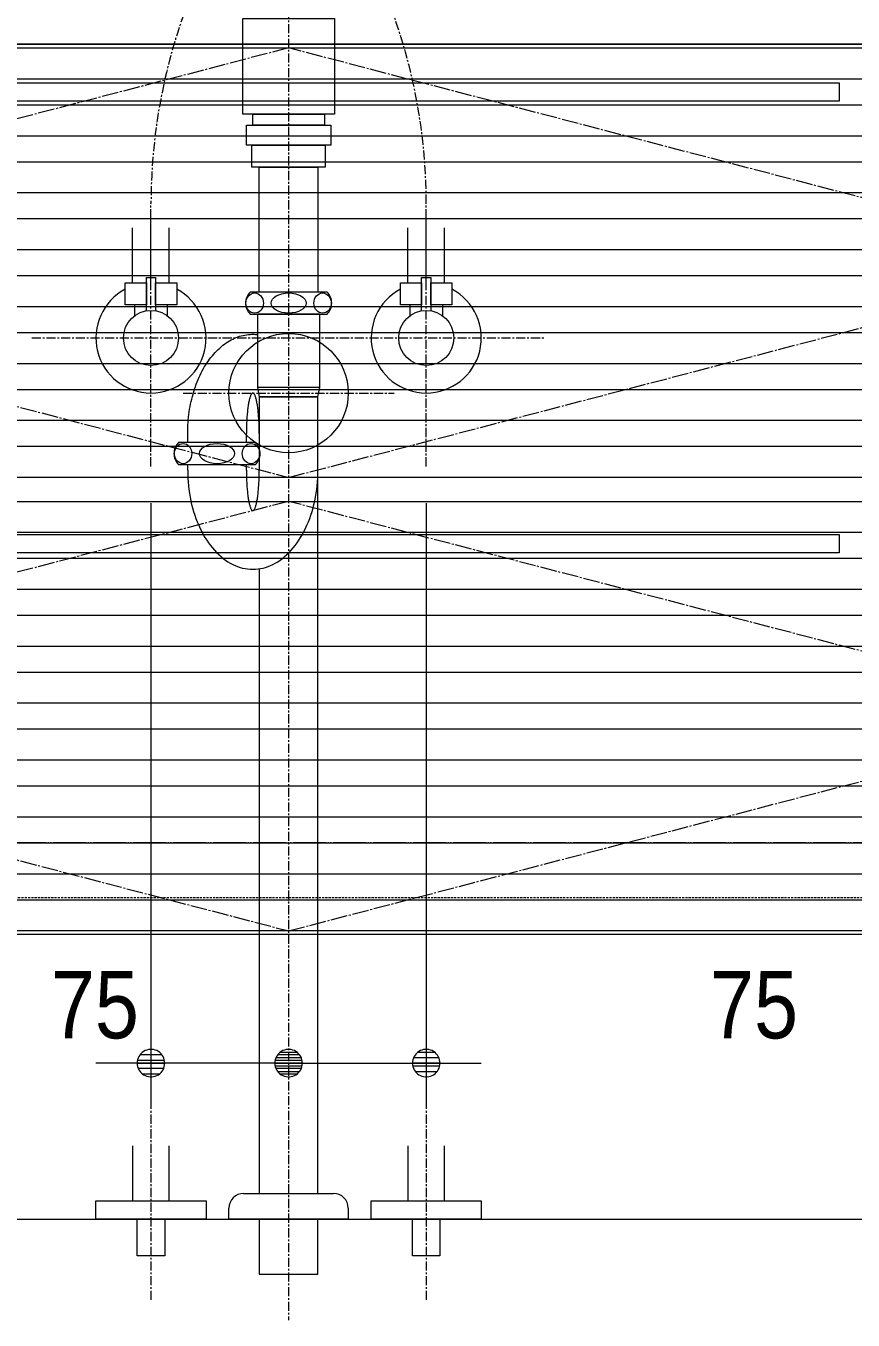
# Model space of a CAD drawing. Units: millimetres, scale not verified. Extents: x -6062 to 6062, y -3045 to 3045.
# Drawn here: x -2311 to -1860, y -2075 to -1370 of the extents above; entities that cross this region are included whole.
import ezdxf
from ezdxf.enums import TextEntityAlignment as Align

# ---------------------------------------------------------------- set-up
doc = ezdxf.new("R2010")
doc.units = ezdxf.units.MM
doc.header["$LTSCALE"] = 20
for name, pattern in [('CHAIN1', [8, 5, -1, 1, -1]), ('CHAIN2', [12, 9, -1, 1, -1]), ('DASHED1', [1.8, 1.2, -0.6]), ('LONG_DOUBLE_CHAIN', [21.8, 18, -1, 0.6, -0.6, 0.6, -1])]:
    doc.linetypes.add(name, pattern=pattern)
for name, color, linetype, lineweight in [('0-2_0', 7, 'Continuous', 9), ('0-4_2寸法-2', 7, 'Continuous', 9), ('0-6_5ボウル・キャビネット', 7, 'Continuous', 9), ('0-7_4給排水', 7, 'Continuous', 9)]:
    doc.layers.add(name, color=color, linetype=linetype, lineweight=lineweight)
doc.styles.add('ＭＳ Ｐゴシック', font='')
doc.styles.get('ＭＳ Ｐゴシック').set_extended_font_data('MS PGothic')

# ---------------------------------------------------------------- blocks, each defined once
blk = doc.blocks.new('_Dot')
at = {"layer": '0-2_0'}
for p, q in [((-10, 0), (-20, 0)), ((9.78, 2), (-9.78, 2)), ((7.99, 6), (-7.99, 6)), ((9.16, -3.98), (-9.16, -3.98)), ((6, -7.98), (-6, -7.98))]:
    blk.add_line(p, q, dxfattribs=at)
for points in [[(10, 0), (9.92, 1.25), (9.69, 2.49), (9.3, 3.68), (8.76, 4.82), (8.09, 5.88), (7.29, 6.85), (6.37, 7.71), (5.36, 8.44), (4.26, 9.05), (3.09, 9.51), (1.87, 9.82), (0.63, 9.98), (-0.63, 9.98), (-1.87, 9.82), (-3.09, 9.51), (-4.26, 9.05), (-5.36, 8.44), (-6.37, 7.71), (-7.29, 6.85), (-8.09, 5.88), (-8.76, 4.82), (-9.3, 3.68), (-9.69, 2.49), (-9.92, 1.25), (-10, 0), (0, 0)], [(-10, 0), (-9.92, -1.25), (-9.69, -2.49), (-9.3, -3.68), (-8.76, -4.82), (-8.09, -5.88), (-7.29, -6.85), (-6.37, -7.71), (-5.36, -8.44), (-4.26, -9.05), (-3.09, -9.51), (-1.87, -9.82), (-0.63, -9.98), (0.63, -9.98), (1.87, -9.82), (3.09, -9.51), (4.26, -9.05), (5.36, -8.44), (6.37, -7.71), (7.29, -6.85), (8.09, -5.88), (8.76, -4.82), (9.3, -3.68), (9.69, -2.49), (9.92, -1.25), (10, 0), (0, 0)]]:
    blk.add_lwpolyline(points, close=True, dxfattribs=at)
blk = doc.blocks.new('グループ-10')
at = {"layer": '0-7_4給排水', "linetype": 'CHAIN1'}
for p, q in [((-7600, -20020), (-7600, -41500)), ((-8750, -31400), (-6450, -31400))]:
    blk.add_line(p, q, dxfattribs=at)
at = {"layer": '0-7_4給排水'}
for p, q in [((-7180.2, -30300), (-8019.8, -30300)), ((-8019.2, -30540), (-7180.8, -30540)), ((-7260, -31340), (-7940, -31340)), ((-8700, -31940), (-8700, -31840)), ((-8060, -31940), (-8060, -31840)), ((-7960.2, -31940), (-8799.8, -31940)), ((-8799.2, -32180), (-7960.8, -32180)), ((-8700, -32240), (-8700, -32180)), ((-8060, -32240), (-8060, -32180)), ((-8250, -40306.7), (-8250, -40280))]:
    blk.add_line(p, q, dxfattribs=at)
for points in [[(-8100, -27320), (-7100, -27320), (-7100, -28360), (-8100, -28360)], [(-8060, -28480), (-7140, -28480), (-7140, -28700), (-8060, -28700)], [(-7990, -28360), (-7210, -28360), (-7210, -28480), (-7990, -28480)], [(-8000, -28700), (-7200, -28700), (-7200, -28940), (-8000, -28940)], [(-7920, -28940), (-7280, -28940), (-7280, -30300), (-7920, -30300)], [(-7920, -31440), (-7280, -31440), (-7260, -31340), (-7260, -30540), (-7940, -30540), (-7940, -31340)], [(-7920, -40400), (-7920, -41000), (-7280, -41000), (-7280, -40400)]]:
    blk.add_lwpolyline(points, close=True, dxfattribs=at)
for points in [[(-8333, -30894.4), (-8315.7, -30880.2), (-8298.2, -30866.9), (-8280.5, -30854.3), (-8262.7, -30842.5), (-8244.8, -30831.5), (-8226.7, -30821.2), (-8208.5, -30811.8), (-8190.2, -30803.2), (-8171.7, -30795.3), (-8153.1, -30788.2), (-8134.3, -30782), (-8115.4, -30776.5), (-8096.4, -30771.8), (-8077.2, -30767.9), (-8057.9, -30764.7), (-8038.5, -30762.4), (-8018.9, -30760.8), (-7999.1, -30760.1), (-7979.3, -30760.1), (-7959.6, -30760.9), (-7940, -30762.5)], [(-8700, -31840), (-8699.7, -31809.9), (-8699, -31780), (-8697.7, -31750.3), (-8695.9, -31720.8), (-8693.5, -31691.6), (-8690.7, -31662.5), (-8687.3, -31633.7), (-8683.4, -31605), (-8679, -31576.6), (-8674.1, -31548.4), (-8668.6, -31520.4), (-8662.7, -31492.6), (-8656.2, -31465), (-8649.2, -31437.7), (-8641.7, -31410.5), (-8633.6, -31383.6), (-8625.1, -31356.8), (-8616, -31330.3), (-8606.4, -31304), (-8596.3, -31278.1), (-8585.9, -31252.7), (-8575.1, -31227.9), (-8563.9, -31203.6), (-8552.3, -31180), (-8540.3, -31156.9), (-8528, -31134.4), (-8515.3, -31112.4), (-8502.2, -31091.1), (-8488.7, -31070.3), (-8474.8, -31050.1), (-8460.6, -31030.5), (-8446, -31011.5), (-8431, -30993), (-8415.6, -30975.1), (-8399.8, -30957.8), (-8383.7, -30941.1), (-8367.2, -30924.9), (-8350.3, -30909.4), (-8333, -30894.4)], [(-7987.2, -31400.3), (-7990, -31400), (-7992.8, -31400.3), (-7995.6, -31401.3), (-7998.3, -31403), (-8001, -31405.3), (-8003.7, -31408.3), (-8006.4, -31411.9), (-8009, -31416.2), (-8011.6, -31421.2), (-8014.2, -31426.9), (-8016.7, -31433.2), (-8019.2, -31440.1), (-8021.7, -31447.7), (-8024.2, -31456), (-8026.6, -31465), (-8029, -31474.4), (-8031.2, -31484.3), (-8033.4, -31494.6), (-8035.5, -31505.5), (-8037.6, -31516.8), (-8039.5, -31528.7), (-8041.4, -31541), (-8043.2, -31553.8), (-8044.9, -31567.1), (-8046.6, -31580.9), (-8048.2, -31595.1), (-8049.7, -31609.9), (-8051.1, -31625.1), (-8052.4, -31640.6), (-8053.6, -31656.2), (-8054.7, -31672), (-8055.7, -31688), (-8056.6, -31704.2), (-8057.4, -31720.6), (-8058.1, -31737.1), (-8058.7, -31753.8), (-8059.2, -31770.7), (-8059.5, -31787.7), (-8059.8, -31805)], [(-7920, -31840), (-7920.1, -31822.4), (-7920.2, -31805), (-7920.5, -31787.7), (-7920.8, -31770.7), (-7921.3, -31753.8), (-7921.9, -31737.1), (-7922.6, -31720.6), (-7923.4, -31704.2), (-7924.3, -31688), (-7925.3, -31672), (-7926.4, -31656.2), (-7927.6, -31640.6), (-7928.9, -31625.1), (-7930.3, -31609.9), (-7931.8, -31595.1), (-7933.4, -31580.9), (-7935.1, -31567.1), (-7936.8, -31553.8), (-7938.6, -31541), (-7940.5, -31528.7), (-7942.4, -31516.8), (-7944.5, -31505.5), (-7946.6, -31494.6), (-7948.8, -31484.3), (-7951, -31474.4), (-7953.4, -31465), (-7955.8, -31456), (-7958.3, -31447.7), (-7960.8, -31440.1), (-7963.3, -31433.2), (-7965.8, -31426.9), (-7968.4, -31421.2), (-7971, -31416.2), (-7973.6, -31411.9), (-7976.3, -31408.3), (-7979, -31405.3), (-7981.7, -31403), (-7984.4, -31401.3), (-7987.2, -31400.3)], [(-7920, -33315), (-7920, -40120), (-7280, -40120), (-7280, -31440), (-7920, -31440), (-7920, -32240)], [(-8059.8, -31805), (-8059.9, -31822.4), (-8060, -31840), (-8060, -31840)], [(-8700, -32240), (-8699.5, -32283.2), (-8697.9, -32325.9), (-8695.2, -32368.3), (-8691.4, -32410.1), (-8686.6, -32451.6), (-8680.7, -32492.6), (-8673.8, -32533.2), (-8665.8, -32573.3), (-8656.7, -32613), (-8646.5, -32652.3), (-8635.3, -32691.1), (-8623, -32729.5), (-8609.6, -32767.4), (-8595.2, -32804.8), (-8580, -32841), (-8564, -32876), (-8547.3, -32909.8), (-8529.8, -32942.5), (-8511.4, -32973.9), (-8492.3, -33004.1), (-8472.5, -33033.2), (-8451.8, -33061), (-8430.3, -33087.7), (-8408.1, -33113.2), (-8385.1, -33137.5), (-8361.3, -33160.6), (-8336.7, -33182.5), (-8311.8, -33202.8), (-8286.6, -33221.5), (-8261, -33238.6), (-8235.2, -33254.1), (-8209.1, -33267.9), (-8182.7, -33280.1), (-8156.1, -33290.7), (-8129.1, -33299.7), (-8101.9, -33307), (-8074.3, -33312.7), (-8046.5, -33316.7), (-8018.4, -33319.2)], [(-8060, -32240), (-8059.9, -32257.6), (-8059.8, -32275), (-8059.5, -32292.3), (-8059.2, -32309.3), (-8058.7, -32326.2), (-8058.1, -32342.9), (-8057.4, -32359.4), (-8056.6, -32375.8), (-8055.7, -32392), (-8054.7, -32408), (-8053.6, -32423.8), (-8052.4, -32439.4), (-8051.1, -32454.9), (-8049.7, -32470.1), (-8048.2, -32484.9), (-8046.6, -32499.1), (-8044.9, -32512.9), (-8043.2, -32526.2), (-8041.4, -32539), (-8039.5, -32551.3), (-8037.6, -32563.2), (-8035.5, -32574.5), (-8033.4, -32585.4), (-8031.2, -32595.7), (-8029, -32605.6), (-8026.6, -32615), (-8024.2, -32624), (-8021.7, -32632.3), (-8019.2, -32639.9), (-8016.7, -32646.8), (-8014.2, -32653.1), (-8011.6, -32658.8), (-8009, -32663.8), (-8006.4, -32668.1), (-8003.7, -32671.7), (-8001, -32674.7), (-7998.3, -32677), (-7995.6, -32678.7), (-7992.8, -32679.7)], [(-7992.8, -32679.7), (-7990, -32680), (-7987.2, -32679.7), (-7984.4, -32678.7), (-7981.7, -32677), (-7979, -32674.7), (-7976.3, -32671.7), (-7973.6, -32668.1), (-7971, -32663.8), (-7968.4, -32658.8), (-7965.8, -32653.1), (-7963.3, -32646.8), (-7960.8, -32639.9), (-7958.3, -32632.3), (-7955.8, -32624), (-7953.4, -32615), (-7951, -32605.6), (-7948.8, -32595.7), (-7946.6, -32585.4), (-7944.5, -32574.5), (-7942.4, -32563.2), (-7940.5, -32551.3), (-7938.6, -32539), (-7936.8, -32526.2), (-7935.1, -32512.9), (-7933.4, -32499.1), (-7931.8, -32484.9), (-7930.3, -32470.1), (-7928.9, -32454.9), (-7927.6, -32439.4), (-7926.4, -32423.8), (-7925.3, -32408), (-7924.3, -32392), (-7923.4, -32375.8), (-7922.6, -32359.4), (-7921.9, -32342.9), (-7921.3, -32326.2), (-7920.8, -32309.3), (-7920.5, -32292.3), (-7920.2, -32275)], [(-7920.2, -32275), (-7920.1, -32257.6), (-7920, -32240), (-7920, -32240)], [(-7282.1, -32325.9), (-7280.5, -32283.2), (-7280, -32240), (-7280, -32240)], [(-8018.4, -33319.2), (-7990, -33320), (-7961.6, -33319.2), (-7933.5, -33316.7), (-7905.7, -33312.7), (-7878.1, -33307), (-7850.9, -33299.7), (-7823.9, -33290.7), (-7797.3, -33280.1), (-7770.9, -33267.9), (-7744.8, -33254.1), (-7719, -33238.6), (-7693.4, -33221.5), (-7668.2, -33202.8), (-7643.3, -33182.5), (-7618.7, -33160.6), (-7594.9, -33137.5), (-7571.9, -33113.2), (-7549.7, -33087.7), (-7528.2, -33061), (-7507.5, -33033.2), (-7487.7, -33004.1), (-7468.6, -32973.9), (-7450.2, -32942.5), (-7432.7, -32909.8), (-7416, -32876), (-7400, -32841), (-7384.8, -32804.8), (-7370.4, -32767.4), (-7357, -32729.5), (-7344.7, -32691.1), (-7333.5, -32652.3), (-7323.3, -32613), (-7314.2, -32573.3), (-7306.2, -32533.2), (-7299.3, -32492.6), (-7293.4, -32451.6), (-7288.6, -32410.1), (-7284.8, -32368.3), (-7282.1, -32325.9)], [(-8090, -40120), (-8087.5, -40120), (-7112.5, -40120), (-7110, -40120)], [(-6950, -40280), (-6950, -40306.7), (-6950, -40400), (-8250, -40400), (-8250, -40306.7)]]:
    blk.add_lwpolyline(points, dxfattribs=at)
blk.add_circle((-7600, -31400), 650, dxfattribs=at)
for centre, radius, start, end in [((-7901.5, -30419.7), 168.3, 134.66665, 180.15554), ((-7298.5, -30419.7), 168.3, 359.84446, 45.33335), ((-7901.5, -30419.7), 168.3, 180.1498, 225.63883), ((-7298.5, -30419.7), 168.3, 314.36117, 359.8502), ((-8681.5, -32059.7), 168.3, 134.66665, 180.15554), ((-8078.5, -32059.7), 168.3, 359.84446, 45.33335), ((-8681.5, -32059.7), 168.3, 180.1498, 225.63883), ((-8078.5, -32059.7), 168.3, 314.36117, 359.8502), ((-8090, -40280), 160, 90, 180), ((-7110, -40280), 160, 0, 90)]:
    blk.add_arc(centre, radius, start, end, dxfattribs=at)
for centre, major_axis, ratio in [((-7970, -30420), (0, 110), 0.863636), ((-7600, -30420), (190, 0), 0.578947), ((-7230, -30420), (0, 110), 0.863636), ((-8750, -32060), (0, 110), 0.863636), ((-8380, -32060), (190, 0), 0.578947), ((-8010, -32060), (0, 110), 0.863636)]:
    blk.add_ellipse(centre, major_axis=major_axis, ratio=ratio, dxfattribs=at)
blk = doc.blocks.new('止水栓_正面_W75')
at = {"layer": '0-7_4給排水', "linetype": 'CHAIN1'}
for p, q in [((-1500, -1400), (-1500, 1400)), ((1500, -1400), (1500, 1400)), ((-2800, 0), (2800, 0))]:
    blk.add_line(p, q, dxfattribs=at)
at = {"layer": '0-7_4給排水'}
for p, q in [((-1700, 600), (-1700, 1200)), ((-1300, 600), (-1300, 1200)), ((1300, 600), (1300, 1200)), ((1700, 600), (1700, 1200))]:
    blk.add_line(p, q, dxfattribs=at)
for points in [[(-1550, 360), (-1780, 360), (-1780, 600), (-1550, 600)], [(-1220, 360), (-1450, 360), (-1450, 600), (-1220, 600)], [(1450, 360), (1220, 360), (1220, 600), (1450, 600)], [(1780, 360), (1550, 360), (1550, 600), (1780, 600)]]:
    blk.add_lwpolyline(points, close=True, dxfattribs=at)
for points in [[(-1550, 295.8), (-1550, 660), (-1450, 660), (-1450, 295.8)], [(1450, 295.8), (1450, 660), (1550, 660), (1550, 295.8)], [(-1550, 360), (-1680, 360), (-1680, 240)], [(-1320, 240), (-1320, 360), (-1450, 360)], [(1450, 360), (1320, 360), (1320, 240)], [(1680, 240), (1680, 360), (1550, 360)]]:
    blk.add_lwpolyline(points, dxfattribs=at)
for centre in [(-1500, 0), (1500, 0)]:
    blk.add_circle(centre, 300, dxfattribs=at)
for centre in [(-1500, 0), (1500, 0)]:
    blk.add_arc(centre, 600, 117.81814, 62.18186, dxfattribs=at)
blk = doc.blocks.new('グループ-22')
at = {"layer": '0-7_4給排水'}
for p, q in [((-7900, -20760), (-7900, -20840)), ((-7300, -20760), (-7300, -20840))]:
    blk.add_line(p, q, dxfattribs=at)
at = {"layer": '0-7_4給排水', "linetype": 'CHAIN1'}
for p, q in [((-8624.1, -26967.9), (-8315.9, -26232.1)), ((-6575.9, -26967.9), (-6884.1, -26232.1))]:
    blk.add_line(p, q, dxfattribs=at)
at = {"layer": '0-7_4給排水'}
blk.add_lwpolyline([(-7250, -20220), (-7950, -20220), (-7950, -20760), (-7250, -20760)], close=True, dxfattribs=at)
for points in [[(-7250, -22800), (-7250, -20840), (-7950, -20840), (-7950, -22800)], [(-7800, -21527.8), (-7800, -22263.4), (-7799.2, -22275), (-7796.7, -22286.8), (-7792.3, -22298.8), (-7786, -22310.7), (-7777.7, -22322.5), (-7767.4, -22333.8), (-7755.3, -22344.5), (-7741.4, -22354.3), (-7726.1, -22363.2), (-7709.4, -22371), (-7691.9, -22377.6), (-7673.6, -22383), (-7655, -22387), (-7636.4, -22389.8), (-7618, -22391.5), (-7600, -22392), (-7582, -22391.5), (-7563.6, -22389.8), (-7545, -22387), (-7526.4, -22383), (-7508.1, -22377.6), (-7490.6, -22371), (-7473.9, -22363.2), (-7458.6, -22354.3), (-7444.7, -22344.5), (-7432.6, -22333.8), (-7422.3, -22322.5), (-7414, -22310.7), (-7407.7, -22298.8), (-7403.3, -22286.8), (-7400.8, -22275), (-7400, -22263.4), (-7400, -21528)], [(-7400, -22263.4), (-7400.8, -22251.9), (-7403.3, -22240), (-7407.7, -22228), (-7414, -22216.1), (-7422.3, -22204.4), (-7432.6, -22193.1), (-7444.7, -22182.4), (-7458.6, -22172.5), (-7473.9, -22163.6), (-7490.6, -22155.8), (-7508.1, -22149.2), (-7526.4, -22143.9), (-7545, -22139.8), (-7563.6, -22137), (-7582, -22135.4), (-7600, -22134.9), (-7618, -22135.4), (-7636.4, -22137), (-7655, -22139.8), (-7673.6, -22143.9), (-7691.9, -22149.2), (-7709.4, -22155.8), (-7726.1, -22163.6), (-7741.4, -22172.5), (-7755.3, -22182.4), (-7767.4, -22193.1), (-7777.7, -22204.4), (-7786, -22216.1), (-7792.3, -22228), (-7796.7, -22240), (-7799.2, -22251.9), (-7800, -22263.4)]]:
    blk.add_lwpolyline(points, dxfattribs=at)
at = {"layer": '0-7_4給排水', "linetype": 'DASHED1'}
blk.add_lwpolyline([(-7950, -22800), (-7950, -22940), (-7250, -22940), (-7250, -22800)], dxfattribs=at)
blk.add_lwpolyline([(-8080, -22940), (-8080, -23000), (-7120, -23000), (-7120, -22940)], close=True, dxfattribs=at)
at = {"layer": '0-7_4給排水', "linetype": 'CHAIN1'}
for points in [[(-7840, -23863.9), (-7840, -23701.5), (-7840, -23000)], [(-7360, -23863.9), (-7360, -23701.5), (-7360, -23000)], [(-9100, -30200), (-9100, -29498.5), (-9100, -29336.1)], [(-6100, -30200), (-6100, -29498.5), (-6100, -29336.1)]]:
    blk.add_lwpolyline(points, dxfattribs=at)
at = {"layer": '0-7_4給排水'}
blk.add_circle((-7600, -20340), 80, dxfattribs=at)
for start, end in [(90, 180), (0, 90)]:
    blk.add_arc((-7600, -21528), 200, start, end, dxfattribs=at)
at = {"layer": '0-7_4給排水', "linetype": 'CHAIN1'}
for centre, start, end in [((-13970, -23863.9), 337.27452, 0), ((-1230, -23863.9), 180, 202.72548), ((-2970, -29336.1), 157.27452, 180), ((-12230, -29336.1), 0, 22.72548)]:
    blk.add_arc(centre, 6130, start, end, dxfattribs=at)
at = {"layer": '0-7_4給排水'}
blk.add_blockref('止水栓_正面_W75', (-7600, -30800), dxfattribs=at)
blk = doc.blocks.new('グループ-25')
at = {"layer": '0-7_4給排水', "linetype": 'CHAIN1'}
for p, q in [((-9100, -39100), (-9100, -41300)), ((-6100, -39100), (-6100, -41300))]:
    blk.add_line(p, q, dxfattribs=at)
at = {"layer": '0-7_4給排水'}
for points in [[(-9300, -39600), (-9300, -40200), (-8900, -40200), (-8900, -39600)], [(-6300, -39600), (-6300, -40200), (-5900, -40200), (-5900, -39600)]]:
    blk.add_lwpolyline(points, dxfattribs=at)
for points in [[(-9700, -40200), (-8500, -40200), (-8500, -40400), (-9700, -40400)], [(-6700, -40200), (-5500, -40200), (-5500, -40400), (-6700, -40400)], [(-9250, -40400), (-8950, -40400), (-8950, -40800), (-9250, -40800)], [(-6250, -40400), (-5950, -40400), (-5950, -40800), (-6250, -40800)]]:
    blk.add_lwpolyline(points, close=True, dxfattribs=at)
blk = doc.blocks.new('グループ-28')
at = {"layer": '0-6_5ボウル・キャビネット'}
for points in [[(-16600, -26600), (1400, -26600), (1400, -27600), (-16600, -27600)], [(-16560, -27640), (1360, -27640), (1360, -27980), (-16560, -27980)], [(-13600, -28020), (-1600, -28020), (-1600, -28220), (-13600, -28220)], [(-16560, -28260), (1360, -28260), (1360, -28600), (-16560, -28600)], [(-16560, -28880), (1360, -28880), (1360, -29220), (-16560, -29220)], [(-16560, -29500), (1360, -29500), (1360, -29840), (-16560, -29840)], [(-16560, -30120), (1360, -30120), (1360, -30460), (-16560, -30460)], [(-16560, -30740), (1360, -30740), (1360, -31080), (-16560, -31080)], [(-16560, -31360), (1360, -31360), (1360, -31700), (-16560, -31700)], [(-16560, -31980), (1360, -31980), (1360, -32320), (-16560, -32320)], [(-16560, -32580), (1360, -32580), (1360, -32920), (-16560, -32920)], [(-13600, -32940), (-1600, -32940), (-1600, -33140), (-13600, -33140)], [(-16560, -33200), (1360, -33200), (1360, -33540), (-16560, -33540)], [(-16560, -33820), (1360, -33820), (1360, -34160), (-16560, -34160)], [(-16560, -34440), (1360, -34440), (1360, -34780), (-16560, -34780)], [(-16560, -35060), (1360, -35060), (1360, -35400), (-16560, -35400)], [(-16560, -35680), (1360, -35680), (1360, -36020), (-16560, -36020)], [(-16560, -36300), (1360, -36300), (1360, -36640), (-16560, -36640)], [(-16560, -36920), (1360, -36920), (1360, -37260), (-16560, -37260)]]:
    blk.add_lwpolyline(points, close=True, dxfattribs=at)
blk = doc.blocks.new('グループ-34')
at = {"layer": '0-6_5ボウル・キャビネット'}
blk.add_lwpolyline([(-16580, -27600), (1380, -27600), (1380, -37300), (-16580, -37300)], close=True, dxfattribs=at)
at = {"layer": '0-6_5ボウル・キャビネット', "linetype": 'DASHED1'}
blk.add_lwpolyline([(-16160, -27600), (960, -27600), (960, -36900), (-16160, -36900)], close=True, dxfattribs=at)
at = {"layer": '0-6_5ボウル・キャビネット', "linetype": 'CHAIN2'}
for points in [[(-7600, -32320), (1360, -29980), (-7600, -27640), (-16560, -29980)], [(-7600, -37260), (1360, -34920), (-7600, -32580), (-16560, -34920)]]:
    blk.add_lwpolyline(points, close=True, dxfattribs=at)
at = {"layer": '0-6_5ボウル・キャビネット'}
blk.add_blockref('グループ-28', (0, 0), dxfattribs=at)
blk = doc.blocks.new('グループ-35')
at = {"layer": '0-6_5ボウル・キャビネット', "linetype": 'LONG_DOUBLE_CHAIN'}
for p, q in [((2400, -28600), (-17600, -28600)), ((2400, -36300), (-17600, -36300))]:
    blk.add_line(p, q, dxfattribs=at)
at = {"layer": '0-6_5ボウル・キャビネット'}
blk.add_line((-17600, -40400), (2400, -40400), dxfattribs=at)
blk.add_blockref('グループ-34', (0, 0), dxfattribs=at)

msp = doc.modelspace()

# ---------------------------------------------------------------- linework, layer by layer
at = {"layer": '0-4_2寸法-2'}
for p, q in [((-2242.5, -1630), (-2242.5, -1955)), ((-2092.5, -1630), (-2092.5, -1955)), ((-2167.5, -1915), (-2167.3, -1915)), ((-2167.5, -1915), (-2167.3, -1915)), ((-2257.51, -1935), (-2272.51, -1935)), ((-2167.5, -1935), (-2242.5, -1935)), ((-2182.51, -1935), (-2197.51, -1935)), ((-2167.5, -1935), (-2092.5, -1935)), ((-2152.49, -1935), (-2137.49, -1935)), ((-2077.49, -1935), (-2062.49, -1935))]:
    msp.add_line(p, q, dxfattribs=at)

# ---------------------------------------------------------------- block references
at = {"layer": '0-4_2寸法-2', "xscale": 0.7503418, "yscale": 0.7503418}
for p in [(-2242.5, -1935), (-2167.5, -1935)]:
    msp.add_blockref('_Dot', p, dxfattribs=at)
at = {"layer": '0-4_2寸法-2', "xscale": 0.7503418, "yscale": 0.7503418, "rotation": 180}
for p in [(-2167.5, -1935), (-2092.5, -1935)]:
    msp.add_blockref('_Dot', p, dxfattribs=at)
at = {"layer": '0-6_5ボウル・キャビネット', "xscale": 0.05, "yscale": 0.05}
msp.add_blockref('グループ-35', (-1787.5, 0), dxfattribs=at)
at = {"layer": '0-7_4給排水', "xscale": 0.05, "yscale": 0.05}
for name in ['グループ-10', 'グループ-22', 'グループ-25']:
    msp.add_blockref(name, (-1787.5, 0), dxfattribs=at)

# ---------------------------------------------------------------- texts
at = {"layer": '0-4_2寸法-2', "style": 'ＭＳ Ｐゴシック', "width": 0.9}
for p in [(-2297.09, -1932.52), (-1937.87, -1932.52)]:
    msp.add_text('75', height=36.66, dxfattribs=at).set_placement(p, align=Align.BOTTOM_LEFT)

doc.saveas('drawing.dxf')
